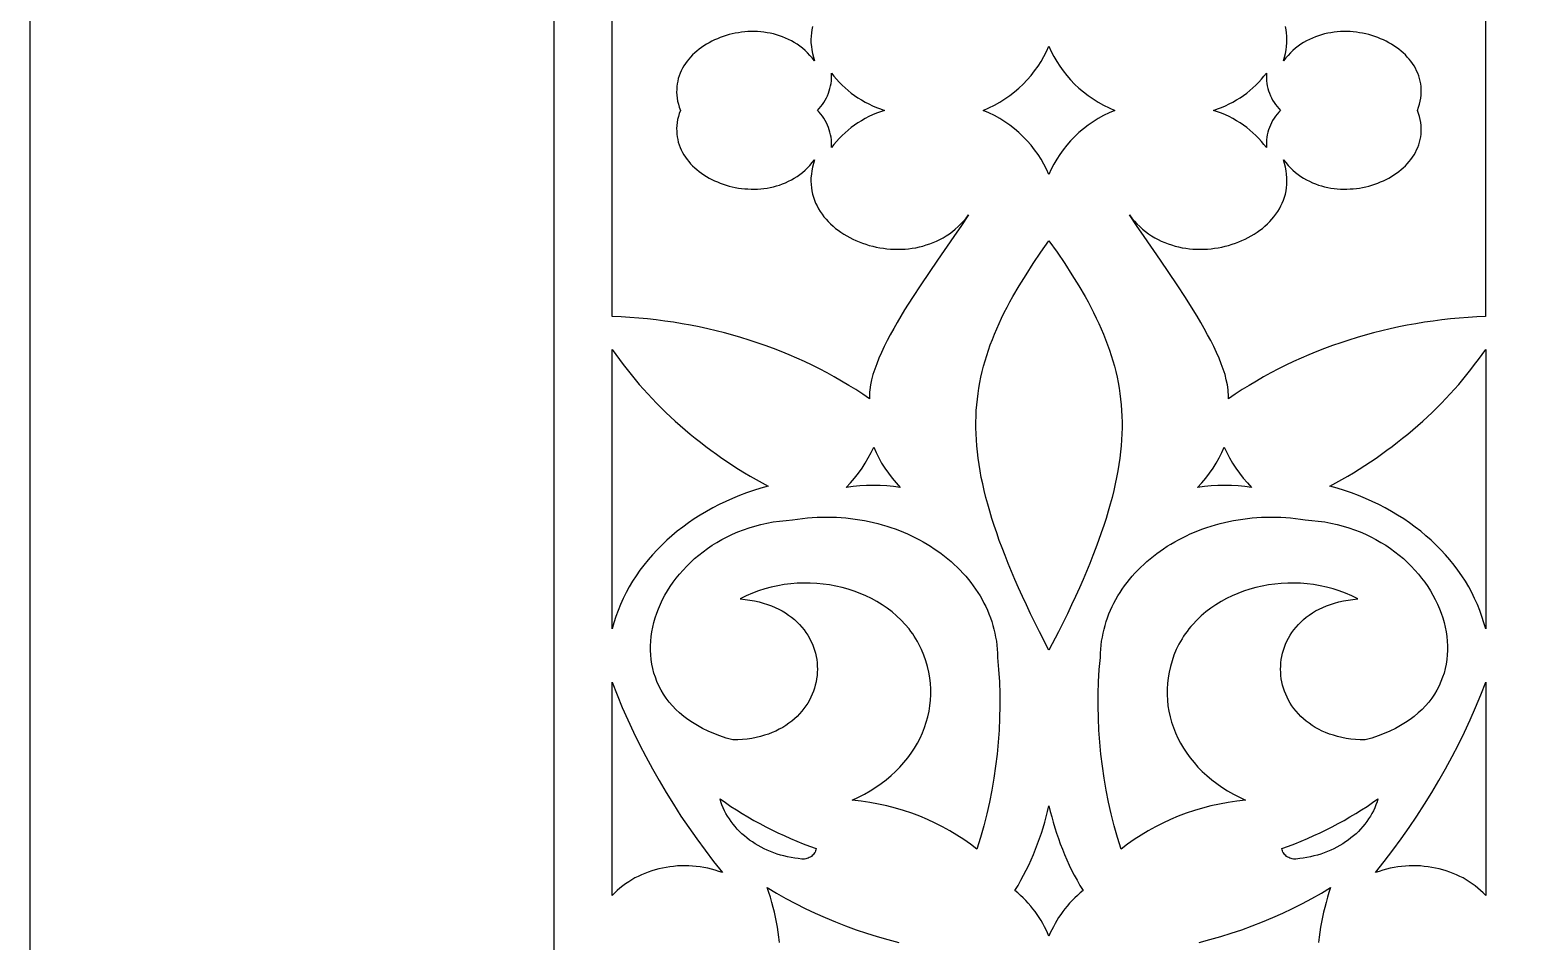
# Model space of a CAD drawing. Extents: x 1336 to 2036, y -730 to 370.
# Drawn here: x 1335.7 to 1463, y -251.2 to -172.9 of the extents above; entities that cross this region are included whole.
import ezdxf

# ---------------------------------------------------------------- set-up
doc = ezdxf.new("R2010")
doc.units = 0
doc.layers.add('LAYER_1', color=18, linetype='CONTINUOUS')
doc.layers.add('LAYER_2', color=4, linetype='CONTINUOUS')

msp = doc.modelspace()

# ---------------------------------------------------------------- linework, layer by layer
at = {"layer": 'LAYER_1'}
for points in [[(1335.73, -729.84), (2035.73, -729.84), (2035.73, 370.16), (1335.73, 370.16)], [(1423.23, -174.34), (1423.43, -174.78), (1423.65, -175.22), (1423.9, -175.64), (1424.16, -176.05), (1424.45, -176.46), (1424.76, -176.84), (1425.09, -177.22), (1425.43, -177.58), (1425.8, -177.92), (1426.19, -178.25), (1426.59, -178.56), (1427.02, -178.86), (1427.46, -179.13), (1427.92, -179.39), (1428.39, -179.62), (1428.88, -179.84), (1428.39, -180.05), (1427.92, -180.29), (1427.46, -180.54), (1427.02, -180.82), (1426.59, -181.11), (1426.19, -181.42), (1425.8, -181.75), (1425.43, -182.1), (1425.09, -182.46), (1424.76, -182.83), (1424.45, -183.22), (1424.16, -183.62), (1423.9, -184.04), (1423.65, -184.46), (1423.43, -184.9), (1423.23, -185.34), (1423.03, -184.9), (1422.8, -184.46), (1422.56, -184.04), (1422.29, -183.62), (1422, -183.22), (1421.7, -182.83), (1421.37, -182.46), (1421.02, -182.1), (1420.65, -181.75), (1420.27, -181.42), (1419.86, -181.11), (1419.44, -180.82), (1419, -180.54), (1418.54, -180.29), (1418.06, -180.05), (1417.57, -179.84), (1418.06, -179.62), (1418.54, -179.39), (1419, -179.13), (1419.44, -178.86), (1419.86, -178.56), (1420.27, -178.25), (1420.65, -177.92), (1421.02, -177.58), (1421.37, -177.22), (1421.7, -176.84), (1422, -176.46), (1422.29, -176.05), (1422.56, -175.64), (1422.8, -175.22), (1423.03, -174.78)], [(1404.56, -176.64), (1404.77, -176.91), (1404.99, -177.17), (1405.22, -177.43), (1405.47, -177.67), (1405.72, -177.91), (1405.98, -178.14), (1406.26, -178.36), (1406.54, -178.56), (1406.83, -178.76), (1407.13, -178.95), (1407.44, -179.13), (1407.76, -179.29), (1408.08, -179.45), (1408.42, -179.59), (1408.76, -179.72), (1409.1, -179.84), (1408.76, -179.96), (1408.42, -180.09), (1408.08, -180.23), (1407.76, -180.38), (1407.44, -180.55), (1407.13, -180.73), (1406.83, -180.91), (1406.54, -181.11), (1406.26, -181.32), (1405.98, -181.54), (1405.72, -181.77), (1405.47, -182.01), (1405.22, -182.25), (1404.99, -182.51), (1404.77, -182.77), (1404.56, -183.04), (1404.57, -182.81), (1404.57, -182.59), (1404.55, -182.37), (1404.52, -182.15), (1404.48, -181.93), (1404.43, -181.72), (1404.37, -181.51), (1404.3, -181.3), (1404.22, -181.1), (1404.13, -180.9), (1404.02, -180.71), (1403.91, -180.52), (1403.78, -180.34), (1403.65, -180.17), (1403.5, -180), (1403.35, -179.84), (1403.5, -179.68), (1403.65, -179.51), (1403.78, -179.34), (1403.91, -179.16), (1404.02, -178.97), (1404.13, -178.77), (1404.22, -178.58), (1404.3, -178.37), (1404.37, -178.17), (1404.43, -177.96), (1404.48, -177.74), (1404.52, -177.53), (1404.55, -177.31), (1404.57, -177.08), (1404.57, -176.86)], [(1441.89, -176.64), (1441.89, -176.86), (1441.89, -177.08), (1441.91, -177.31), (1441.93, -177.53), (1441.97, -177.74), (1442.02, -177.96), (1442.08, -178.17), (1442.15, -178.37), (1442.24, -178.58), (1442.33, -178.77), (1442.43, -178.97), (1442.55, -179.16), (1442.67, -179.34), (1442.81, -179.51), (1442.95, -179.68), (1443.11, -179.84), (1442.95, -180), (1442.81, -180.17), (1442.67, -180.34), (1442.55, -180.52), (1442.43, -180.71), (1442.33, -180.9), (1442.24, -181.1), (1442.15, -181.3), (1442.08, -181.51), (1442.02, -181.72), (1441.97, -181.93), (1441.93, -182.15), (1441.91, -182.37), (1441.89, -182.59), (1441.89, -182.81), (1441.89, -183.04), (1441.68, -182.77), (1441.46, -182.51), (1441.23, -182.25), (1440.99, -182.01), (1440.74, -181.77), (1440.47, -181.54), (1440.2, -181.32), (1439.92, -181.11), (1439.63, -180.91), (1439.32, -180.73), (1439.02, -180.55), (1438.7, -180.38), (1438.37, -180.23), (1438.04, -180.09), (1437.7, -179.96), (1437.35, -179.84), (1437.7, -179.72), (1438.04, -179.59), (1438.37, -179.45), (1438.7, -179.29), (1439.02, -179.13), (1439.32, -178.95), (1439.63, -178.76), (1439.92, -178.56), (1440.2, -178.36), (1440.47, -178.14), (1440.74, -177.91), (1440.99, -177.67), (1441.23, -177.43), (1441.46, -177.17), (1441.68, -176.91)], [(1423.23, -191.03), (1423.92, -192.02), (1424.58, -192.99), (1425.2, -193.95), (1425.78, -194.9), (1426.33, -195.83), (1426.58, -196.29), (1426.83, -196.75), (1427.06, -197.21), (1427.29, -197.67), (1427.51, -198.13), (1427.71, -198.59), (1427.91, -199.05), (1428.09, -199.5), (1428.26, -199.96), (1428.43, -200.42), (1428.58, -200.88), (1428.72, -201.34), (1428.85, -201.8), (1428.96, -202.27), (1429.07, -202.74), (1429.16, -203.21), (1429.25, -203.68), (1429.32, -204.16), (1429.38, -204.64), (1429.43, -205.12), (1429.46, -205.61), (1429.49, -206.1), (1429.5, -206.6), (1429.5, -207.1), (1429.48, -207.61), (1429.46, -208.12), (1429.42, -208.64), (1429.37, -209.17), (1429.3, -209.7), (1429.23, -210.25), (1429.14, -210.79), (1429.03, -211.35), (1428.92, -211.91), (1428.79, -212.49), (1428.64, -213.07), (1428.49, -213.66), (1428.31, -214.26), (1428.13, -214.87), (1427.93, -215.49), (1427.72, -216.12), (1427.49, -216.76), (1427.25, -217.41), (1427, -218.07), (1426.73, -218.75), (1426.45, -219.43), (1426.15, -220.13), (1425.84, -220.84), (1425.51, -221.57), (1425.17, -222.31), (1424.81, -223.06), (1424.05, -224.6), (1423.23, -226.2), (1422.41, -224.6), (1421.65, -223.06), (1421.29, -222.31), (1420.95, -221.57), (1420.62, -220.84), (1420.31, -220.13), (1420.01, -219.43), (1419.73, -218.75), (1419.46, -218.07), (1419.2, -217.41), (1418.96, -216.76), (1418.74, -216.12), (1418.52, -215.49), (1418.33, -214.87), (1418.14, -214.26), (1417.97, -213.66), (1417.81, -213.07), (1417.67, -212.49), (1417.54, -211.91), (1417.42, -211.35), (1417.32, -210.79), (1417.23, -210.25), (1417.15, -209.7), (1417.09, -209.17), (1417.04, -208.64), (1417, -208.12), (1416.97, -207.61), (1416.96, -207.1), (1416.96, -206.6), (1416.97, -206.1), (1416.99, -205.61), (1417.03, -205.12), (1417.08, -204.64), (1417.14, -204.16), (1417.21, -203.68), (1417.29, -203.21), (1417.39, -202.74), (1417.49, -202.27), (1417.61, -201.8), (1417.74, -201.34), (1417.88, -200.88), (1418.03, -200.42), (1418.19, -199.96), (1418.37, -199.5), (1418.55, -199.05), (1418.74, -198.59), (1418.95, -198.13), (1419.16, -197.67), (1419.39, -197.21), (1419.63, -196.75), (1419.87, -196.29), (1420.13, -195.83), (1420.67, -194.9), (1421.26, -193.95), (1421.88, -192.99), (1422.53, -192.02)], [(1385.74, -200.36), (1386.05, -200.8), (1386.36, -201.24), (1386.69, -201.67), (1387.02, -202.1), (1387.36, -202.53), (1387.7, -202.95), (1388.06, -203.37), (1388.42, -203.78), (1388.79, -204.19), (1389.16, -204.59), (1389.55, -204.99), (1389.94, -205.38), (1390.33, -205.77), (1390.74, -206.15), (1391.15, -206.53), (1391.57, -206.9), (1391.99, -207.27), (1392.42, -207.63), (1392.86, -207.99), (1393.31, -208.34), (1393.76, -208.69), (1394.21, -209.03), (1394.68, -209.36), (1395.15, -209.69), (1395.62, -210.01), (1396.1, -210.33), (1396.59, -210.64), (1397.09, -210.95), (1397.59, -211.25), (1398.09, -211.54), (1398.6, -211.83), (1399.12, -212.11), (1398.49, -212.29), (1397.86, -212.48), (1397.25, -212.69), (1396.65, -212.92), (1396.06, -213.16), (1395.48, -213.42), (1394.91, -213.69), (1394.36, -213.98), (1393.82, -214.28), (1393.29, -214.59), (1392.78, -214.92), (1392.28, -215.26), (1391.79, -215.62), (1391.32, -215.98), (1390.86, -216.36), (1390.42, -216.75), (1390, -217.16), (1389.59, -217.57), (1389.2, -218), (1388.82, -218.43), (1388.46, -218.88), (1388.12, -219.33), (1387.79, -219.8), (1387.49, -220.27), (1387.2, -220.76), (1386.93, -221.25), (1386.68, -221.75), (1386.45, -222.26), (1386.24, -222.78), (1386.05, -223.3), (1385.88, -223.83), (1385.73, -224.37)], [(1460.72, -224.37), (1460.57, -223.83), (1460.4, -223.3), (1460.21, -222.78), (1460, -222.26), (1459.77, -221.75), (1459.52, -221.25), (1459.26, -220.76), (1458.97, -220.27), (1458.66, -219.8), (1458.34, -219.33), (1458, -218.88), (1457.64, -218.43), (1457.26, -218), (1456.87, -217.57), (1456.46, -217.16), (1456.03, -216.75), (1455.59, -216.36), (1455.14, -215.98), (1454.66, -215.62), (1454.18, -215.26), (1453.68, -214.92), (1453.16, -214.59), (1452.64, -214.28), (1452.1, -213.98), (1451.54, -213.69), (1450.98, -213.42), (1450.4, -213.16), (1449.81, -212.92), (1449.21, -212.69), (1448.59, -212.48), (1447.97, -212.29), (1447.34, -212.11), (1447.85, -211.83), (1448.36, -211.54), (1448.87, -211.25), (1449.37, -210.95), (1449.86, -210.64), (1450.35, -210.33), (1450.83, -210.01), (1451.31, -209.69), (1451.78, -209.36), (1452.24, -209.03), (1452.7, -208.69), (1453.15, -208.34), (1453.59, -207.99), (1454.03, -207.63), (1454.46, -207.27), (1454.89, -206.9), (1455.31, -206.53), (1455.72, -206.15), (1456.12, -205.77), (1456.52, -205.38), (1456.91, -204.99), (1457.29, -204.59), (1457.67, -204.19), (1458.04, -203.78), (1458.4, -203.37), (1458.75, -202.95), (1459.1, -202.53), (1459.44, -202.1), (1459.77, -201.67), (1460.09, -201.24), (1460.41, -200.8), (1460.72, -200.36)], [(1408.18, -208.75), (1408.39, -209.22), (1408.61, -209.68), (1408.86, -210.13), (1409.14, -210.57), (1409.44, -211), (1409.76, -211.42), (1410.1, -211.83), (1410.46, -212.23), (1409.89, -212.15), (1409.31, -212.09), (1408.73, -212.06), (1408.15, -212.05), (1407.57, -212.06), (1406.99, -212.09), (1406.41, -212.15), (1405.83, -212.23), (1406.2, -211.83), (1406.54, -211.42), (1406.87, -211), (1407.18, -210.57), (1407.46, -210.13), (1407.72, -209.68), (1407.97, -209.22)], [(1438.27, -208.75), (1438.49, -209.22), (1438.73, -209.68), (1438.99, -210.13), (1439.28, -210.57), (1439.58, -211), (1439.91, -211.42), (1440.26, -211.83), (1440.62, -212.23), (1440.05, -212.15), (1439.47, -212.09), (1438.89, -212.06), (1438.31, -212.05), (1437.73, -212.06), (1437.15, -212.09), (1436.57, -212.15), (1435.99, -212.23), (1436.36, -211.83), (1436.7, -211.42), (1437.02, -211), (1437.32, -210.57), (1437.59, -210.13), (1437.84, -209.68), (1438.07, -209.22)], [(1401.22, -215.01), (1401.65, -214.94), (1402.07, -214.89), (1402.49, -214.84), (1402.91, -214.81), (1403.33, -214.78), (1403.75, -214.77), (1404.16, -214.76), (1404.57, -214.77), (1404.98, -214.78), (1405.39, -214.8), (1405.8, -214.84), (1406.2, -214.88), (1406.6, -214.93), (1406.99, -214.99), (1407.39, -215.06), (1407.78, -215.14), (1408.16, -215.22), (1408.54, -215.32), (1408.92, -215.42), (1409.3, -215.53), (1409.66, -215.65), (1410.03, -215.78), (1410.39, -215.92), (1410.74, -216.06), (1411.09, -216.21), (1411.44, -216.37), (1411.78, -216.54), (1412.11, -216.71), (1412.44, -216.89), (1412.76, -217.08), (1413.07, -217.27), (1413.38, -217.48), (1413.68, -217.68), (1413.98, -217.9), (1414.27, -218.12), (1414.55, -218.35), (1414.82, -218.58), (1415.09, -218.82), (1415.35, -219.07), (1415.6, -219.32), (1415.84, -219.58), (1416.08, -219.84), (1416.31, -220.11), (1416.52, -220.39), (1416.73, -220.67), (1416.93, -220.95), (1417.13, -221.24), (1417.31, -221.53), (1417.48, -221.83), (1417.64, -222.14), (1417.8, -222.45), (1417.94, -222.76), (1418.07, -223.08), (1418.2, -223.4), (1418.31, -223.73), (1418.41, -224.06), (1418.5, -224.39), (1418.58, -224.73), (1418.65, -225.07), (1418.71, -225.41), (1418.75, -225.76), (1418.79, -226.11), (1418.81, -226.46), (1418.82, -226.82), (1418.9, -227.86), (1418.97, -228.9), (1419, -229.94), (1419.01, -230.98), (1418.99, -232.02), (1418.94, -233.06), (1418.87, -234.09), (1418.77, -235.12), (1418.65, -236.16), (1418.49, -237.18), (1418.32, -238.21), (1418.11, -239.23), (1417.88, -240.25), (1417.63, -241.26), (1417.34, -242.27), (1417.03, -243.27), (1416.48, -242.85), (1415.91, -242.44), (1415.33, -242.06), (1414.72, -241.69), (1414.1, -241.35), (1413.46, -241.03), (1412.8, -240.73), (1412.13, -240.45), (1411.45, -240.19), (1410.75, -239.96), (1410.04, -239.75), (1409.32, -239.56), (1408.59, -239.4), (1407.85, -239.26), (1407.1, -239.15), (1406.34, -239.06), (1406.88, -238.81), (1407.4, -238.55), (1407.89, -238.26), (1408.37, -237.96), (1408.83, -237.65), (1409.26, -237.31), (1409.67, -236.96), (1410.06, -236.6), (1410.43, -236.23), (1410.78, -235.84), (1411.1, -235.44), (1411.4, -235.03), (1411.68, -234.61), (1411.93, -234.18), (1412.16, -233.74), (1412.37, -233.3), (1412.55, -232.84), (1412.7, -232.38), (1412.83, -231.91), (1412.94, -231.44), (1413.01, -230.97), (1413.07, -230.49), (1413.09, -230.01), (1413.09, -229.52), (1413.06, -229.04), (1413, -228.55), (1412.92, -228.07), (1412.81, -227.58), (1412.67, -227.1), (1412.5, -226.62), (1412.3, -226.14), (1412.07, -225.67), (1411.94, -225.44), (1411.81, -225.22), (1411.67, -225), (1411.53, -224.79), (1411.38, -224.58), (1411.22, -224.37), (1410.89, -223.98), (1410.53, -223.6), (1410.15, -223.24), (1409.76, -222.9), (1409.34, -222.59), (1408.91, -222.29), (1408.46, -222.01), (1407.99, -221.76), (1407.51, -221.53), (1407.02, -221.31), (1406.51, -221.12), (1406, -220.95), (1405.47, -220.81), (1404.94, -220.69), (1404.4, -220.59), (1403.85, -220.51), (1403.3, -220.46), (1402.74, -220.43), (1402.18, -220.43), (1401.62, -220.45), (1401.06, -220.49), (1400.5, -220.56), (1399.95, -220.66), (1399.39, -220.78), (1398.84, -220.93), (1398.3, -221.1), (1397.77, -221.3), (1397.24, -221.53), (1396.72, -221.79), (1397.15, -221.83), (1397.56, -221.89), (1397.95, -221.96), (1398.34, -222.04), (1398.7, -222.14), (1399.06, -222.26), (1399.4, -222.38), (1399.72, -222.52), (1400.03, -222.66), (1400.33, -222.82), (1400.61, -222.99), (1400.88, -223.17), (1401.14, -223.36), (1401.38, -223.56), (1401.61, -223.77), (1401.82, -223.98), (1402.02, -224.2), (1402.2, -224.43), (1402.37, -224.67), (1402.53, -224.91), (1402.67, -225.16), (1402.8, -225.41), (1402.92, -225.67), (1403.02, -225.93), (1403.11, -226.19), (1403.18, -226.46), (1403.24, -226.73), (1403.29, -227), (1403.32, -227.27), (1403.34, -227.55), (1403.35, -227.82), (1403.34, -228.1), (1403.32, -228.37), (1403.28, -228.64), (1403.23, -228.91), (1403.17, -229.18), (1403.1, -229.45), (1403.01, -229.72), (1402.91, -229.98), (1402.79, -230.23), (1402.66, -230.49), (1402.52, -230.73), (1402.36, -230.97), (1402.19, -231.21), (1402.01, -231.44), (1401.82, -231.66), (1401.61, -231.88), (1401.39, -232.08), (1401.15, -232.28), (1400.91, -232.47), (1400.64, -232.65), (1400.37, -232.82), (1400.08, -232.98), (1399.78, -233.13), (1399.47, -233.26), (1399.15, -233.39), (1398.81, -233.5), (1398.46, -233.6), (1398.09, -233.69), (1397.71, -233.76), (1397.32, -233.82), (1396.92, -233.86), (1396.51, -233.89), (1396.08, -233.9), (1395.51, -233.73), (1394.97, -233.55), (1394.45, -233.35), (1393.96, -233.14), (1393.49, -232.91), (1393.05, -232.67), (1392.63, -232.41), (1392.24, -232.15), (1391.87, -231.87), (1391.52, -231.58), (1391.2, -231.27), (1390.9, -230.96), (1390.63, -230.64), (1390.37, -230.3), (1390.14, -229.96), (1389.93, -229.61), (1389.75, -229.26), (1389.58, -228.89), (1389.44, -228.52), (1389.32, -228.15), (1389.22, -227.77), (1389.14, -227.38), (1389.08, -226.99), (1389.04, -226.6), (1389.02, -226.21), (1389.02, -225.81), (1389.04, -225.41), (1389.08, -225.01), (1389.14, -224.61), (1389.22, -224.21), (1389.31, -223.81), (1389.43, -223.42), (1389.56, -223.02), (1389.71, -222.63), (1389.88, -222.24), (1390.06, -221.85), (1390.26, -221.47), (1390.48, -221.09), (1390.72, -220.72), (1390.97, -220.36), (1391.24, -220), (1391.52, -219.65), (1391.82, -219.31), (1392.13, -218.97), (1392.46, -218.65), (1392.8, -218.33), (1393.16, -218.03), (1393.53, -217.74), (1393.92, -217.45), (1394.32, -217.18), (1394.73, -216.93), (1395.16, -216.68), (1395.6, -216.45), (1396.05, -216.24), (1396.52, -216.04), (1397, -215.85), (1397.48, -215.68), (1397.99, -215.53), (1398.5, -215.4), (1399.02, -215.28), (1399.56, -215.18), (1400.1, -215.11), (1400.66, -215.05)], [(1427.64, -226.82), (1427.65, -226.46), (1427.67, -226.11), (1427.7, -225.76), (1427.75, -225.41), (1427.81, -225.07), (1427.88, -224.73), (1427.96, -224.39), (1428.05, -224.06), (1428.15, -223.73), (1428.26, -223.4), (1428.38, -223.08), (1428.52, -222.76), (1428.66, -222.45), (1428.81, -222.14), (1428.98, -221.83), (1429.15, -221.53), (1429.33, -221.24), (1429.52, -220.95), (1429.72, -220.67), (1429.93, -220.39), (1430.15, -220.11), (1430.38, -219.84), (1430.61, -219.58), (1430.85, -219.32), (1431.11, -219.07), (1431.36, -218.82), (1431.63, -218.58), (1431.91, -218.35), (1432.19, -218.12), (1432.48, -217.9), (1432.77, -217.68), (1433.07, -217.48), (1433.38, -217.27), (1433.7, -217.08), (1434.02, -216.89), (1434.35, -216.71), (1434.68, -216.54), (1435.02, -216.37), (1435.36, -216.21), (1435.71, -216.06), (1436.07, -215.92), (1436.43, -215.78), (1436.79, -215.65), (1437.16, -215.53), (1437.53, -215.42), (1437.91, -215.32), (1438.29, -215.22), (1438.68, -215.14), (1439.07, -215.06), (1439.46, -214.99), (1439.86, -214.93), (1440.26, -214.88), (1440.66, -214.84), (1441.06, -214.8), (1441.47, -214.78), (1441.88, -214.77), (1442.3, -214.76), (1442.71, -214.77), (1443.13, -214.78), (1443.55, -214.81), (1443.96, -214.84), (1444.39, -214.89), (1444.81, -214.94), (1445.23, -215.01), (1445.8, -215.05), (1446.35, -215.11), (1446.9, -215.18), (1447.43, -215.28), (1447.96, -215.4), (1448.47, -215.53), (1448.97, -215.68), (1449.46, -215.85), (1449.94, -216.04), (1450.4, -216.24), (1450.86, -216.45), (1451.3, -216.68), (1451.72, -216.93), (1452.14, -217.18), (1452.54, -217.45), (1452.92, -217.74), (1453.29, -218.03), (1453.65, -218.33), (1454, -218.65), (1454.32, -218.97), (1454.64, -219.31), (1454.94, -219.65), (1455.22, -220), (1455.49, -220.36), (1455.74, -220.72), (1455.97, -221.09), (1456.19, -221.47), (1456.39, -221.85), (1456.58, -222.24), (1456.75, -222.63), (1456.89, -223.02), (1457.03, -223.42), (1457.14, -223.81), (1457.24, -224.21), (1457.31, -224.61), (1457.37, -225.01), (1457.41, -225.41), (1457.43, -225.81), (1457.43, -226.21), (1457.41, -226.6), (1457.38, -226.99), (1457.32, -227.38), (1457.24, -227.77), (1457.14, -228.15), (1457.01, -228.52), (1456.87, -228.89), (1456.71, -229.26), (1456.52, -229.61), (1456.31, -229.96), (1456.08, -230.3), (1455.83, -230.64), (1455.55, -230.96), (1455.26, -231.27), (1454.93, -231.58), (1454.59, -231.87), (1454.22, -232.15), (1453.83, -232.41), (1453.41, -232.67), (1452.97, -232.91), (1452.5, -233.14), (1452.01, -233.35), (1451.49, -233.55), (1450.95, -233.73), (1450.38, -233.9), (1449.95, -233.89), (1449.53, -233.86), (1449.13, -233.82), (1448.74, -233.76), (1448.36, -233.69), (1448, -233.6), (1447.65, -233.5), (1447.31, -233.39), (1446.98, -233.26), (1446.67, -233.13), (1446.37, -232.98), (1446.08, -232.82), (1445.81, -232.65), (1445.55, -232.47), (1445.3, -232.28), (1445.07, -232.08), (1444.85, -231.88), (1444.64, -231.66), (1444.44, -231.44), (1444.26, -231.21), (1444.09, -230.97), (1443.94, -230.73), (1443.79, -230.49), (1443.67, -230.23), (1443.55, -229.98), (1443.45, -229.72), (1443.36, -229.45), (1443.28, -229.18), (1443.22, -228.91), (1443.17, -228.64), (1443.14, -228.37), (1443.12, -228.1), (1443.11, -227.82), (1443.12, -227.55), (1443.14, -227.27), (1443.17, -227), (1443.22, -226.73), (1443.28, -226.46), (1443.35, -226.19), (1443.44, -225.93), (1443.54, -225.67), (1443.65, -225.41), (1443.78, -225.16), (1443.93, -224.91), (1444.08, -224.67), (1444.25, -224.43), (1444.44, -224.2), (1444.64, -223.98), (1444.85, -223.77), (1445.08, -223.56), (1445.32, -223.36), (1445.57, -223.17), (1445.84, -222.99), (1446.12, -222.82), (1446.42, -222.66), (1446.73, -222.52), (1447.06, -222.38), (1447.4, -222.26), (1447.75, -222.14), (1448.12, -222.04), (1448.5, -221.96), (1448.9, -221.89), (1449.31, -221.83), (1449.73, -221.79), (1449.22, -221.53), (1448.69, -221.3), (1448.15, -221.1), (1447.61, -220.93), (1447.06, -220.78), (1446.51, -220.66), (1445.95, -220.56), (1445.39, -220.49), (1444.83, -220.45), (1444.27, -220.43), (1443.72, -220.43), (1443.16, -220.46), (1442.61, -220.51), (1442.06, -220.59), (1441.52, -220.69), (1440.98, -220.81), (1440.46, -220.95), (1439.94, -221.12), (1439.44, -221.31), (1438.94, -221.53), (1438.46, -221.76), (1438, -222.01), (1437.55, -222.29), (1437.11, -222.59), (1436.7, -222.9), (1436.3, -223.24), (1435.92, -223.6), (1435.57, -223.98), (1435.4, -224.17), (1435.24, -224.37), (1435.08, -224.58), (1434.93, -224.79), (1434.78, -225), (1434.65, -225.22), (1434.51, -225.44), (1434.39, -225.67), (1434.16, -226.14), (1433.96, -226.62), (1433.79, -227.1), (1433.65, -227.58), (1433.54, -228.07), (1433.45, -228.55), (1433.4, -229.04), (1433.37, -229.52), (1433.36, -230.01), (1433.39, -230.49), (1433.44, -230.97), (1433.52, -231.44), (1433.62, -231.91), (1433.75, -232.38), (1433.91, -232.84), (1434.09, -233.3), (1434.29, -233.74), (1434.52, -234.18), (1434.78, -234.61), (1435.05, -235.03), (1435.35, -235.44), (1435.68, -235.84), (1436.02, -236.23), (1436.39, -236.6), (1436.78, -236.96), (1437.2, -237.31), (1437.63, -237.65), (1438.08, -237.96), (1438.56, -238.26), (1439.06, -238.55), (1439.57, -238.81), (1440.11, -239.06), (1439.35, -239.15), (1438.6, -239.26), (1437.86, -239.4), (1437.13, -239.56), (1436.41, -239.75), (1435.71, -239.96), (1435.01, -240.19), (1434.33, -240.45), (1433.66, -240.73), (1433, -241.03), (1432.36, -241.35), (1431.74, -241.69), (1431.13, -242.06), (1430.54, -242.44), (1429.97, -242.85), (1429.42, -243.27), (1429.11, -242.27), (1428.83, -241.26), (1428.57, -240.25), (1428.34, -239.23), (1428.14, -238.21), (1427.96, -237.18), (1427.81, -236.16), (1427.68, -235.12), (1427.58, -234.09), (1427.51, -233.06), (1427.47, -232.02), (1427.45, -230.98), (1427.46, -229.94), (1427.49, -228.9), (1427.55, -227.86)], [(1385.74, -228.94), (1386.16, -230.02), (1386.6, -231.1), (1387.07, -232.17), (1387.57, -233.23), (1388.08, -234.28), (1388.62, -235.33), (1389.18, -236.37), (1389.76, -237.39), (1390.36, -238.41), (1390.99, -239.42), (1391.64, -240.43), (1392.31, -241.42), (1393, -242.4), (1393.71, -243.37), (1394.44, -244.34), (1395.2, -245.29), (1394.88, -245.18), (1394.57, -245.08), (1394.25, -244.99), (1393.93, -244.91), (1393.6, -244.85), (1393.28, -244.8), (1392.95, -244.76), (1392.63, -244.73), (1392.3, -244.71), (1391.98, -244.7), (1391.65, -244.71), (1391.33, -244.72), (1391, -244.75), (1390.68, -244.79), (1390.36, -244.84), (1390.05, -244.9), (1389.74, -244.97), (1389.43, -245.05), (1389.13, -245.14), (1388.83, -245.24), (1388.53, -245.36), (1388.24, -245.48), (1387.96, -245.61), (1387.68, -245.75), (1387.41, -245.91), (1387.15, -246.07), (1386.89, -246.24), (1386.64, -246.42), (1386.4, -246.62), (1386.17, -246.82), (1385.95, -247.03), (1385.74, -247.25)], [(1460.72, -247.25), (1460.51, -247.03), (1460.28, -246.82), (1460.05, -246.62), (1459.81, -246.42), (1459.56, -246.24), (1459.31, -246.07), (1459.05, -245.91), (1458.77, -245.75), (1458.5, -245.61), (1458.21, -245.48), (1457.92, -245.36), (1457.63, -245.24), (1457.33, -245.14), (1457.03, -245.05), (1456.72, -244.97), (1456.41, -244.9), (1456.09, -244.84), (1455.77, -244.79), (1455.45, -244.75), (1455.13, -244.72), (1454.81, -244.71), (1454.48, -244.7), (1454.15, -244.71), (1453.83, -244.73), (1453.5, -244.76), (1453.18, -244.8), (1452.85, -244.85), (1452.53, -244.91), (1452.21, -244.99), (1451.89, -245.08), (1451.57, -245.18), (1451.26, -245.29), (1452.01, -244.34), (1452.75, -243.37), (1453.46, -242.4), (1454.15, -241.42), (1454.82, -240.43), (1455.47, -239.42), (1456.09, -238.41), (1456.7, -237.39), (1457.28, -236.37), (1457.84, -235.33), (1458.38, -234.28), (1458.89, -233.23), (1459.38, -232.17), (1459.85, -231.1), (1460.3, -230.02), (1460.72, -228.94)], [(1394.99, -238.95), (1395.45, -239.28), (1395.93, -239.6), (1396.41, -239.91), (1396.9, -240.21), (1397.39, -240.51), (1397.89, -240.8), (1398.4, -241.07), (1398.91, -241.35), (1399.43, -241.61), (1399.96, -241.87), (1400.49, -242.11), (1401.03, -242.35), (1401.57, -242.58), (1402.12, -242.81), (1402.67, -243.02), (1403.23, -243.23), (1403.21, -243.33), (1403.19, -243.42), (1403.15, -243.52), (1403.1, -243.6), (1403.05, -243.68), (1402.98, -243.76), (1402.91, -243.83), (1402.83, -243.9), (1402.74, -243.95), (1402.65, -244), (1402.55, -244.04), (1402.45, -244.08), (1402.35, -244.1), (1402.24, -244.12), (1402.13, -244.12), (1402.02, -244.12), (1401.71, -244.09), (1401.4, -244.05), (1401.09, -243.99), (1400.78, -243.93), (1400.48, -243.86), (1400.18, -243.78), (1399.89, -243.69), (1399.61, -243.59), (1399.33, -243.48), (1399.05, -243.36), (1398.78, -243.24), (1398.52, -243.1), (1398.26, -242.96), (1398.01, -242.81), (1397.77, -242.65), (1397.53, -242.49), (1397.3, -242.31), (1397.08, -242.13), (1396.87, -241.95), (1396.67, -241.75), (1396.47, -241.55), (1396.29, -241.34), (1396.11, -241.13), (1395.94, -240.91), (1395.79, -240.68), (1395.64, -240.45), (1395.5, -240.21), (1395.38, -239.97), (1395.26, -239.72), (1395.16, -239.47), (1395.07, -239.22)], [(1451.47, -238.95), (1451.39, -239.22), (1451.3, -239.47), (1451.19, -239.72), (1451.08, -239.97), (1450.95, -240.21), (1450.82, -240.45), (1450.67, -240.68), (1450.51, -240.91), (1450.35, -241.13), (1450.17, -241.34), (1449.98, -241.55), (1449.79, -241.75), (1449.59, -241.95), (1449.37, -242.13), (1449.15, -242.31), (1448.92, -242.49), (1448.69, -242.65), (1448.45, -242.81), (1448.2, -242.96), (1447.94, -243.1), (1447.68, -243.24), (1447.41, -243.36), (1447.13, -243.48), (1446.85, -243.59), (1446.56, -243.69), (1446.27, -243.78), (1445.97, -243.86), (1445.67, -243.93), (1445.37, -243.99), (1445.06, -244.05), (1444.75, -244.09), (1444.43, -244.12), (1444.32, -244.12), (1444.22, -244.12), (1444.11, -244.1), (1444.01, -244.08), (1443.91, -244.04), (1443.81, -244), (1443.72, -243.95), (1443.63, -243.9), (1443.55, -243.83), (1443.48, -243.76), (1443.41, -243.68), (1443.35, -243.6), (1443.31, -243.52), (1443.27, -243.42), (1443.24, -243.33), (1443.23, -243.23), (1443.78, -243.02), (1444.34, -242.81), (1444.89, -242.58), (1445.43, -242.35), (1445.96, -242.11), (1446.5, -241.87), (1447.02, -241.61), (1447.54, -241.35), (1448.05, -241.07), (1448.56, -240.8), (1449.06, -240.51), (1449.56, -240.21), (1450.05, -239.91), (1450.53, -239.6), (1451, -239.28)], [(1423.23, -239.55), (1423.34, -240.03), (1423.46, -240.5), (1423.59, -240.97), (1423.73, -241.44), (1423.88, -241.9), (1424.04, -242.37), (1424.2, -242.83), (1424.38, -243.28), (1424.56, -243.74), (1424.75, -244.19), (1424.96, -244.64), (1425.17, -245.08), (1425.4, -245.52), (1425.64, -245.95), (1425.89, -246.39), (1426.15, -246.81), (1425.9, -247.02), (1425.67, -247.24), (1425.44, -247.46), (1425.22, -247.69), (1425, -247.92), (1424.8, -248.16), (1424.6, -248.4), (1424.41, -248.64), (1424.24, -248.89), (1424.06, -249.15), (1423.9, -249.4), (1423.75, -249.67), (1423.61, -249.93), (1423.47, -250.2), (1423.34, -250.47), (1423.23, -250.75), (1423.11, -250.47), (1422.99, -250.2), (1422.85, -249.93), (1422.71, -249.67), (1422.55, -249.4), (1422.39, -249.15), (1422.22, -248.89), (1422.04, -248.64), (1421.85, -248.4), (1421.66, -248.16), (1421.45, -247.92), (1421.24, -247.69), (1421.02, -247.46), (1420.79, -247.24), (1420.55, -247.02), (1420.31, -246.81), (1420.57, -246.39), (1420.82, -245.95), (1421.05, -245.52), (1421.28, -245.08), (1421.5, -244.64), (1421.7, -244.19), (1421.9, -243.74), (1422.08, -243.28), (1422.25, -242.83), (1422.42, -242.37), (1422.58, -241.9), (1422.72, -241.44), (1422.86, -240.97), (1422.99, -240.5), (1423.11, -240.03)]]:
    msp.add_lwpolyline(points, close=True, dxfattribs=at)
for points in [[(1402.94, -172.65), (1402.88, -172.92), (1402.84, -173.19), (1402.81, -173.48), (1402.8, -173.76), (1402.8, -174.05), (1402.83, -174.35), (1402.87, -174.65), (1402.93, -174.96), (1403.01, -175.27), (1403.1, -175.58), (1402.91, -175.34), (1402.71, -175.12), (1402.5, -174.9), (1402.29, -174.7), (1402.07, -174.51), (1401.84, -174.33), (1401.6, -174.17), (1401.36, -174.02), (1401.12, -173.88), (1400.87, -173.75), (1400.62, -173.63), (1400.36, -173.53), (1400.1, -173.43), (1399.83, -173.35), (1399.57, -173.28), (1399.3, -173.22), (1399.03, -173.17), (1398.76, -173.13), (1398.48, -173.1), (1398.21, -173.08), (1397.93, -173.07), (1397.66, -173.07), (1397.38, -173.08), (1397.11, -173.1), (1396.84, -173.13), (1396.57, -173.17), (1396.3, -173.22), (1396.04, -173.27), (1395.77, -173.34), (1395.51, -173.41), (1395.26, -173.5), (1395.01, -173.59), (1394.76, -173.69), (1394.52, -173.79), (1394.28, -173.91), (1394.05, -174.03), (1393.83, -174.16), (1393.61, -174.29), (1393.4, -174.44), (1393.2, -174.59), (1393, -174.75), (1392.82, -174.91), (1392.64, -175.08), (1392.47, -175.26), (1392.31, -175.44), (1392.16, -175.63), (1392.02, -175.82), (1391.89, -176.02), (1391.77, -176.23), (1391.66, -176.44), (1391.57, -176.65), (1391.48, -176.87), (1391.41, -177.1), (1391.36, -177.33), (1391.31, -177.56), (1391.28, -177.8), (1391.27, -178.04), (1391.26, -178.29), (1391.28, -178.54), (1391.31, -178.79), (1391.35, -179.05), (1391.42, -179.31), (1391.49, -179.57), (1391.59, -179.84), (1391.49, -180.1), (1391.42, -180.37), (1391.35, -180.63), (1391.31, -180.89), (1391.28, -181.14), (1391.26, -181.39), (1391.27, -181.64), (1391.28, -181.88), (1391.31, -182.12), (1391.36, -182.35), (1391.41, -182.58), (1391.48, -182.81), (1391.57, -183.03), (1391.66, -183.24), (1391.77, -183.45), (1391.89, -183.66), (1392.02, -183.86), (1392.16, -184.05), (1392.31, -184.24), (1392.47, -184.42), (1392.64, -184.6), (1392.82, -184.77), (1393, -184.93), (1393.2, -185.09), (1393.4, -185.24), (1393.61, -185.38), (1393.83, -185.52), (1394.05, -185.65), (1394.28, -185.77), (1394.52, -185.88), (1394.76, -185.99), (1395.01, -186.09), (1395.26, -186.18), (1395.51, -186.26), (1395.77, -186.34), (1396.04, -186.4), (1396.3, -186.46), (1396.57, -186.51), (1396.84, -186.55), (1397.11, -186.57), (1397.38, -186.59), (1397.66, -186.61), (1397.93, -186.61), (1398.21, -186.6), (1398.48, -186.58), (1398.76, -186.55), (1399.03, -186.51), (1399.3, -186.46), (1399.57, -186.4), (1399.83, -186.33), (1400.1, -186.25), (1400.36, -186.15), (1400.62, -186.05), (1400.87, -185.93), (1401.12, -185.8), (1401.36, -185.66), (1401.6, -185.51), (1401.84, -185.34), (1402.07, -185.17), (1402.29, -184.98), (1402.5, -184.78), (1402.71, -184.56), (1402.91, -184.33), (1403.1, -184.09), (1403.01, -184.41), (1402.93, -184.72), (1402.87, -185.02), (1402.83, -185.32), (1402.8, -185.62), (1402.8, -185.91), (1402.81, -186.2), (1402.84, -186.48), (1402.88, -186.76), (1402.94, -187.03), (1403.01, -187.29), (1403.1, -187.55), (1403.2, -187.81), (1403.32, -188.05), (1403.45, -188.29), (1403.59, -188.53), (1403.75, -188.75), (1403.91, -188.98), (1404.09, -189.19), (1404.28, -189.39), (1404.48, -189.59), (1404.69, -189.78), (1404.91, -189.97), (1405.13, -190.14), (1405.37, -190.31), (1405.61, -190.47), (1405.87, -190.62), (1406.12, -190.76), (1406.39, -190.9), (1406.66, -191.02), (1406.94, -191.14), (1407.22, -191.24), (1407.51, -191.34), (1407.8, -191.43), (1408.1, -191.51), (1408.4, -191.58), (1408.7, -191.63), (1409.01, -191.68), (1409.32, -191.72), (1409.63, -191.75), (1409.94, -191.76), (1410.25, -191.77), (1410.56, -191.76), (1410.87, -191.75), (1411.18, -191.72), (1411.49, -191.68), (1411.8, -191.63), (1412.1, -191.56), (1412.4, -191.49), (1412.7, -191.4), (1413, -191.3), (1413.29, -191.19), (1413.58, -191.07), (1413.86, -190.93), (1414.14, -190.78), (1414.41, -190.61), (1414.68, -190.44), (1414.94, -190.25), (1415.19, -190.04), (1415.44, -189.82), (1415.67, -189.59), (1415.9, -189.35), (1416.12, -189.09), (1416.33, -188.81), (1415.72, -189.72), (1415.07, -190.68), (1413.67, -192.71), (1412.95, -193.76), (1412.23, -194.83), (1411.52, -195.91), (1410.84, -196.98), (1410.51, -197.52), (1410.2, -198.05), (1409.9, -198.57), (1409.61, -199.1), (1409.34, -199.61), (1409.08, -200.12), (1408.84, -200.62), (1408.63, -201.12), (1408.44, -201.6), (1408.27, -202.07), (1408.12, -202.53), (1408, -202.98), (1407.91, -203.41), (1407.85, -203.83), (1407.83, -204.03), (1407.82, -204.23), (1407.82, -204.42), (1407.83, -204.61), (1407.24, -204.21), (1406.64, -203.82), (1406.04, -203.45), (1405.43, -203.08), (1404.8, -202.72), (1404.18, -202.38), (1403.54, -202.04), (1402.89, -201.72), (1402.24, -201.41), (1401.58, -201.11), (1400.92, -200.82), (1400.24, -200.55), (1399.57, -200.28), (1398.88, -200.03), (1398.19, -199.79), (1397.49, -199.56), (1396.79, -199.34), (1396.08, -199.13), (1395.37, -198.94), (1394.65, -198.76), (1393.93, -198.59), (1393.2, -198.43), (1392.47, -198.29), (1391.74, -198.16), (1391, -198.04), (1390.26, -197.93), (1389.51, -197.83), (1388.76, -197.75), (1388.01, -197.68), (1387.26, -197.63), (1386.5, -197.58), (1385.74, -197.55), (1385.74, -179.84), (1385.74, -162.12)], [(1460.71, -162.12), (1460.71, -179.84), (1460.71, -197.55), (1459.96, -197.58), (1459.2, -197.63), (1458.45, -197.68), (1457.69, -197.75), (1456.95, -197.83), (1456.2, -197.93), (1455.46, -198.04), (1454.72, -198.16), (1453.98, -198.29), (1453.25, -198.43), (1452.53, -198.59), (1451.8, -198.76), (1451.09, -198.94), (1450.37, -199.13), (1449.67, -199.34), (1448.96, -199.56), (1448.27, -199.79), (1447.58, -200.03), (1446.89, -200.28), (1446.21, -200.55), (1445.54, -200.82), (1444.87, -201.11), (1444.21, -201.41), (1443.56, -201.72), (1442.92, -202.04), (1442.28, -202.38), (1441.65, -202.72), (1441.03, -203.08), (1440.42, -203.45), (1439.81, -203.82), (1439.22, -204.21), (1438.63, -204.61), (1438.64, -204.42), (1438.63, -204.23), (1438.62, -204.03), (1438.6, -203.83), (1438.54, -203.41), (1438.45, -202.98), (1438.34, -202.53), (1438.19, -202.07), (1438.02, -201.6), (1437.83, -201.12), (1437.61, -200.62), (1437.38, -200.12), (1437.12, -199.61), (1436.85, -199.1), (1436.56, -198.57), (1436.26, -198.05), (1435.94, -197.52), (1435.62, -196.98), (1434.94, -195.91), (1434.23, -194.83), (1433.51, -193.76), (1432.79, -192.71), (1431.39, -190.68), (1430.73, -189.72), (1430.13, -188.81), (1430.34, -189.09), (1430.56, -189.35), (1430.78, -189.59), (1431.02, -189.82), (1431.26, -190.04), (1431.52, -190.25), (1431.78, -190.44), (1432.04, -190.61), (1432.31, -190.78), (1432.59, -190.93), (1432.87, -191.07), (1433.16, -191.19), (1433.46, -191.3), (1433.75, -191.4), (1434.05, -191.49), (1434.35, -191.56), (1434.66, -191.63), (1434.97, -191.68), (1435.28, -191.72), (1435.59, -191.75), (1435.9, -191.76), (1436.21, -191.77), (1436.52, -191.76), (1436.83, -191.75), (1437.14, -191.72), (1437.45, -191.68), (1437.75, -191.63), (1438.06, -191.58), (1438.36, -191.51), (1438.65, -191.43), (1438.94, -191.34), (1439.23, -191.24), (1439.52, -191.14), (1439.79, -191.02), (1440.07, -190.9), (1440.33, -190.76), (1440.59, -190.62), (1440.84, -190.47), (1441.09, -190.31), (1441.32, -190.14), (1441.55, -189.97), (1441.77, -189.78), (1441.98, -189.59), (1442.18, -189.39), (1442.37, -189.19), (1442.54, -188.98), (1442.71, -188.75), (1442.86, -188.53), (1443.01, -188.29), (1443.14, -188.05), (1443.25, -187.81), (1443.36, -187.55), (1443.44, -187.29), (1443.52, -187.03), (1443.58, -186.76), (1443.62, -186.48), (1443.65, -186.2), (1443.66, -185.91), (1443.65, -185.62), (1443.63, -185.32), (1443.59, -185.02), (1443.53, -184.72), (1443.45, -184.41), (1443.35, -184.09), (1443.55, -184.33), (1443.75, -184.56), (1443.95, -184.78), (1444.17, -184.98), (1444.39, -185.17), (1444.62, -185.34), (1444.85, -185.51), (1445.09, -185.66), (1445.34, -185.8), (1445.58, -185.93), (1445.84, -186.05), (1446.1, -186.15), (1446.36, -186.25), (1446.62, -186.33), (1446.89, -186.4), (1447.16, -186.46), (1447.43, -186.51), (1447.7, -186.55), (1447.97, -186.58), (1448.25, -186.6), (1448.52, -186.61), (1448.8, -186.61), (1449.07, -186.59), (1449.34, -186.57), (1449.62, -186.55), (1449.89, -186.51), (1450.15, -186.46), (1450.42, -186.4), (1450.68, -186.34), (1450.94, -186.26), (1451.2, -186.18), (1451.45, -186.09), (1451.69, -185.99), (1451.94, -185.88), (1452.17, -185.77), (1452.4, -185.65), (1452.63, -185.52), (1452.84, -185.38), (1453.05, -185.24), (1453.26, -185.09), (1453.45, -184.93), (1453.64, -184.77), (1453.82, -184.6), (1453.99, -184.42), (1454.15, -184.24), (1454.3, -184.05), (1454.44, -183.86), (1454.57, -183.66), (1454.69, -183.45), (1454.79, -183.24), (1454.89, -183.03), (1454.97, -182.81), (1455.04, -182.58), (1455.1, -182.35), (1455.14, -182.12), (1455.17, -181.88), (1455.19, -181.64), (1455.19, -181.39), (1455.18, -181.14), (1455.15, -180.89), (1455.1, -180.63), (1455.04, -180.37), (1454.96, -180.1), (1454.87, -179.84), (1454.96, -179.57), (1455.04, -179.31), (1455.1, -179.05), (1455.15, -178.79), (1455.18, -178.54), (1455.19, -178.29), (1455.19, -178.04), (1455.17, -177.8), (1455.14, -177.56), (1455.1, -177.33), (1455.04, -177.1), (1454.97, -176.87), (1454.89, -176.65), (1454.79, -176.44), (1454.69, -176.23), (1454.57, -176.02), (1454.44, -175.82), (1454.3, -175.63), (1454.15, -175.44), (1453.99, -175.26), (1453.82, -175.08), (1453.64, -174.91), (1453.45, -174.75), (1453.26, -174.59), (1453.05, -174.44), (1452.84, -174.29), (1452.63, -174.16), (1452.4, -174.03), (1452.17, -173.91), (1451.94, -173.79), (1451.69, -173.69), (1451.45, -173.59), (1451.2, -173.5), (1450.94, -173.41), (1450.68, -173.34), (1450.42, -173.27), (1450.15, -173.22), (1449.89, -173.17), (1449.62, -173.13), (1449.34, -173.1), (1449.07, -173.08), (1448.8, -173.07), (1448.52, -173.07), (1448.25, -173.08), (1447.97, -173.1), (1447.7, -173.13), (1447.43, -173.17), (1447.16, -173.22), (1446.89, -173.28), (1446.62, -173.35), (1446.36, -173.43), (1446.1, -173.53), (1445.84, -173.63), (1445.58, -173.75), (1445.34, -173.88), (1445.09, -174.02), (1444.85, -174.17), (1444.62, -174.33), (1444.39, -174.51), (1444.17, -174.7), (1443.95, -174.9), (1443.75, -175.12), (1443.55, -175.34), (1443.35, -175.58), (1443.45, -175.27), (1443.53, -174.96), (1443.59, -174.65), (1443.63, -174.35), (1443.65, -174.05), (1443.66, -173.76), (1443.65, -173.48), (1443.62, -173.19), (1443.58, -172.92), (1443.52, -172.65)], [(1400.1, -251.28), (1400.05, -250.84), (1399.99, -250.41), (1399.92, -249.98), (1399.84, -249.55), (1399.76, -249.12), (1399.66, -248.69), (1399.56, -248.27), (1399.45, -247.84), (1399.32, -247.41), (1399.19, -246.99), (1399.05, -246.57), (1399.85, -247.05), (1400.65, -247.51), (1401.48, -247.95), (1402.31, -248.37), (1403.16, -248.77), (1404.02, -249.15), (1404.89, -249.52), (1405.77, -249.86), (1406.67, -250.19), (1407.57, -250.49), (1408.48, -250.77), (1409.41, -251.04), (1410.34, -251.28)], [(1436.12, -251.28), (1437.05, -251.04), (1437.97, -250.77), (1438.88, -250.49), (1439.79, -250.19), (1440.68, -249.86), (1441.56, -249.52), (1442.44, -249.15), (1443.3, -248.77), (1444.14, -248.37), (1444.98, -247.95), (1445.8, -247.51), (1446.61, -247.05), (1447.4, -246.57), (1447.26, -246.99), (1447.13, -247.41), (1447.01, -247.84), (1446.9, -248.27), (1446.79, -248.69), (1446.7, -249.12), (1446.61, -249.55), (1446.53, -249.98), (1446.47, -250.41), (1446.41, -250.84), (1446.36, -251.28)]]:
    msp.add_lwpolyline(points, dxfattribs=at)
at = {"layer": 'LAYER_2'}
msp.add_lwpolyline([(1990.72, -684.83), (1990.72, 325.15), (1380.73, 325.15), (1380.73, -684.83)], close=True, dxfattribs=at)

doc.saveas('drawing.dxf')
